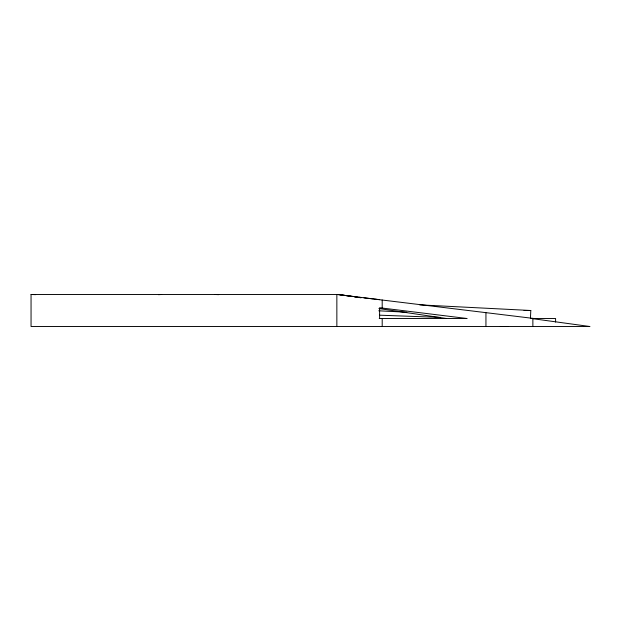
<?xml version="1.0" encoding="UTF-8"?>
<svg xmlns="http://www.w3.org/2000/svg" width="621" height="621" viewBox="0 0 621 621"><rect width="100%" height="100%" fill="white"/><g stroke="black" fill="none" stroke-linecap="round" stroke-linejoin="round"><path stroke-width="0.93" d="M530.435 318.495L530.8 310.5L419.672 304.864M158.433 294.688L161.654 294.478M532.709 318.682L589.95 326.522L31.05 326.522L31.05 294.478L338.507 294.478L352.456 296.535M524.023 310.5L530.8 310.5M379.237 318.511L467.139 318.511L379.61 307.729L379.61 318.511M531.514 318.511L555.593 318.511L555.593 322.074M508.591 326.522L500.371 326.522M31.05 294.478L35.645 294.649M379.516 315.189L440.53 317.409M214.951 294.478L218.677 294.672M378.748 310.803L406.763 312.223M534.083 318.511L374.409 299.081M373.539 298.988L364.007 297.87M379.61 299.664L336.854 294.478L336.854 326.522M358.814 297.242L361.414 297.56M357.944 297.133L338.026 294.478M354.366 296.822L356.268 297.102M359.132 297.521L361.042 297.808M378.888 308.536L446.538 318.511M500.371 326.436L500.961 326.522M532.872 318.348L532.872 326.522M485.94 312.805L485.94 326.522M382.194 299.982L382.194 308.047M382.194 318.511L382.194 326.522"/></g></svg>
